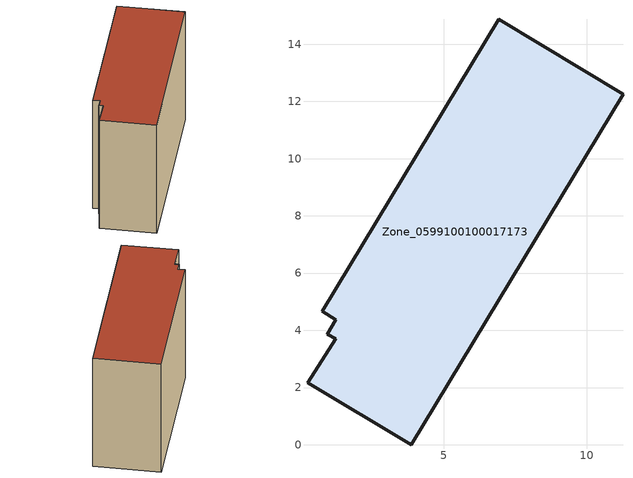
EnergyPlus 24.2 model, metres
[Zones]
Zone_0599100100017173
 floor ground (C_G): 6.92,14.87 11.26,12.25 3.86,0 0.23,2.17 1.22,3.71 0.93,3.87 1.23,4.37 0.75,4.66 z0
 wall outside (C_F): 11.26,12.25 6.92,14.87 0.75,4.66 1.23,4.37 0.93,3.87 1.22,3.71 0.23,2.17 3.86,0 11.26,12.25 z0:9.66
 roof outside (C_R): 0.93,3.87 1.22,3.71 0.23,2.17 3.86,0 11.26,12.25 6.92,14.87 0.75,4.66 1.23,4.37 z9.66
[BUILDING]
Pand.0599100100017173: North Axis=0; Terrain=City; Loads Convergence Tolerance Value=0.04; Temperature Convergence Tolerance Value=0.4; Solar Distribution=FullExterior; Maximum Number of Warmup Days=25; Minimum Number of Warmup Days=1
[Site:Location]
Rotterdam.The.Hague.AP_ZH_NLD Design_Conditions: Latitude=51.96; Longitude=4.45; Time Zone=1; Elevation=-4.5
[SITE:GROUNDTEMPERATURE:BUILDINGSURFACE]
18, 18, 18, 18, 18, 18, 18, 18, 18, 18, 18, 18
[MATERIAL] Thermal Absorptance=0.9; Solar Absorptance=0.7; Visible Absorptance=0.7
Name | Roughness | Thickness | Conductivity | Density | Specific Heat
G.TI.2015-2018 | MediumSmooth | 0.15 | 0.0428571 | 540 | 1210
F.TI.2015-2018 | Rough | 0.3 | 0.0666667 | 1920 | 840
R.TI.2015-2018 | MediumRough | 0.2 | 0.0333333 | 1500 | 1000
[CONSTRUCTION]
C_G: G.TI.2015-2018
C_F: F.TI.2015-2018
C_R: R.TI.2015-2018
[ZONE]
Zone_0599100100017173: Type=1; Multiplier=1; Ceiling Height=Autocalculate; Volume=Autocalculate; Floor Area=autocalculate; Part of Total Floor Area=Yes
[ZONEINFILTRATION:DESIGNFLOWRATE]
Infil_Zone_0599100100017173: Zone or ZoneList or Space or SpaceList=Zone_0599100100017173; Schedule=AlwaysOn; Design Flow Rate Calculation Method=Flow/Area; Flow Rate per Floor Area=0.0015; Constant Term Coefficient=1; Temperature Term Coefficient=0; Velocity Term Coefficient=0; Velocity Squared Term Coefficient=0
[HVACTEMPLATE:ZONE:IDEALLOADSAIRSYSTEM]
Zone_0599100100017173: Maximum Heating Supply Air Temperature=50; Minimum Cooling Supply Air Temperature=13; Maximum Heating Supply Air Humidity Ratio=0.0156; Minimum Cooling Supply Air Humidity Ratio=0.0077; Heating Limit=NoLimit; Cooling Limit=NoLimit; Dehumidification Control Type=ConstantSensibleHeatRatio; Cooling Sensible Heat Ratio=0.7; Dehumidification Setpoint=60; Humidification Control Type=None; Humidification Setpoint=30; Outdoor Air Method=None; Outdoor Air Flow Rate per Person=0.00944; Outdoor Air Flow Rate per Zone Floor Area=0; Outdoor Air Flow Rate per Zone=0; Demand Controlled Ventilation Type=None; Outdoor Air Economizer Type=NoEconomizer; Heat Recovery Type=None; Sensible Heat Recovery Effectiveness=0.7; Latent Heat Recovery Effectiveness=0.65
[ZONECONTROL:THERMOSTAT]
ThermostatControl_Zone_0599100100017173: Zone or ZoneList=Zone_0599100100017173; Control Type Schedule=DualSetpointControlType; Control 1=Thermostat_Zone_0599100100017173; Temperature Difference Between Cutout And Setpoint=0
[THERMOSTATSETPOINT:DUALSETPOINT]
Thermostat_Zone_0599100100017173: Heating Setpoint Temperature Schedule=HeatingSetpoint_Zone_0599100100017173; Cooling Setpoint Temperature Schedule=CoolingSetpoint_Zone_0599100100017173
[SCHEDULE:COMPACT]
HeatingSetpoint_Zone_0599100100017173: Through: 12/31, For: AllDays, Until: 24:00, 21
CoolingSetpoint_Zone_0599100100017173: Through: 12/31, For: AllDays, Until: 24:00, 24
DualSetpointControlType: Through: 12/31, For: AllDays, Until: 24:00, 4
AlwaysOn: Through: 12/31, For: AllDays, Until: 24:00, 1
